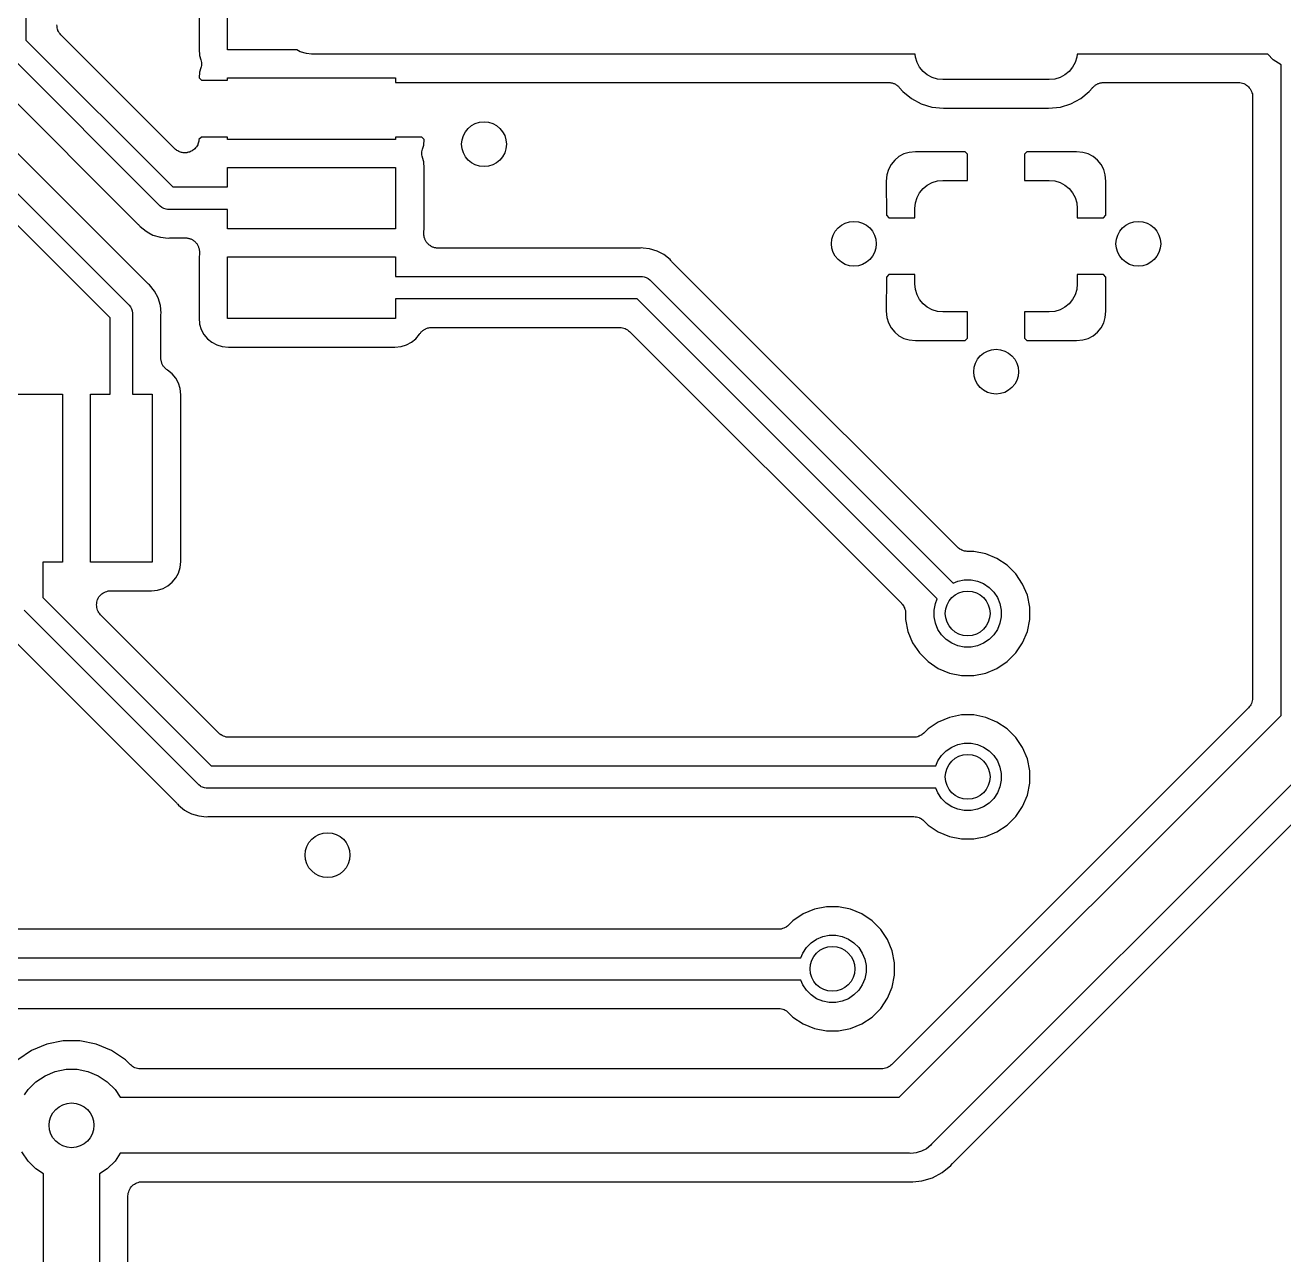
# Model space of a CAD drawing. Extents: x 49 to 143, y -158 to -38.
# Drawn here: x 94.2 to 105.44, y -113.81 to -102.82 of the extents above; entities that cross this region are included whole.
import ezdxf

# ---------------------------------------------------------------- set-up
doc = ezdxf.new("R2010")
doc.units = 0
doc.layers.add('BLACK', color=7, linetype='CONTINUOUS')

msp = doc.modelspace()

# ---------------------------------------------------------------- linework, layer by layer
at = {"layer": 'BLACK', "linetype": 'CONTINUOUS'}
for p, q in [((95.7532, -102.499), (95.7532, -103.037)), ((96.009, -103.043), (96.009, -102.493)), ((94.207, -102.645), (94.207, -102.956)), ((94.4853, -102.832), (94.4842, -102.82)), ((94.4863, -102.844), (94.4853, -102.832)), ((94.4865, -102.845), (94.4863, -102.844)), ((94.4899, -102.857), (94.4865, -102.845)), ((94.4865, -102.845), (94.4865, -102.845)), ((94.4932, -102.868), (94.4899, -102.857)), ((94.4934, -102.868), (94.4932, -102.868)), ((94.4936, -102.869), (94.4934, -102.868)), ((94.4992, -102.879), (94.4936, -102.869)), ((94.5046, -102.89), (94.4992, -102.879)), ((94.5049, -102.89), (94.5046, -102.89)), ((94.5051, -102.891), (94.5049, -102.89)), ((94.5127, -102.9), (94.5051, -102.891)), ((94.5201, -102.909), (94.5127, -102.9)), ((94.5207, -102.91), (94.5201, -102.909)), ((94.5208, -102.91), (94.5207, -102.91)), ((94.5207, -102.91), (94.5207, -102.91)), ((94.5214, -102.911), (94.5208, -102.91)), ((95.5366, -103.926), (94.5214, -102.911)), ((94.207, -102.956), (95.5196, -104.268)), ((95.7532, -103.037), (95.7587, -103.093)), ((96.6259, -103.043), (96.009, -103.043)), ((96.6564, -103.06), (96.6259, -103.043)), ((95.2926, -105.128), (93.3093, -103.144)), ((95.404, -104.435), (94.0398, -103.071)), ((95.7587, -103.093), (95.7703, -103.131)), ((95.7703, -103.131), (95.7704, -103.132)), ((95.7704, -103.132), (95.7704, -103.132)), ((95.7704, -103.132), (95.7704, -103.132)), ((95.7704, -103.132), (95.7708, -103.133)), ((95.7708, -103.133), (95.7729, -103.145)), ((95.7729, -103.145), (95.7752, -103.156)), ((95.7752, -103.156), (95.7752, -103.157)), ((95.7752, -103.157), (95.7753, -103.157)), ((95.7753, -103.157), (95.7752, -103.169)), ((96.713, -103.077), (96.6564, -103.06)), ((96.7571, -103.081), (96.713, -103.077)), ((96.7718, -103.082), (96.7571, -103.081)), ((96.7571, -103.081), (96.7571, -103.081)), ((96.7865, -103.081), (96.7718, -103.082)), ((102.147, -103.081), (96.7865, -103.081)), ((102.15, -103.108), (102.147, -103.081)), ((102.164, -103.155), (102.15, -103.108)), ((102.187, -103.198), (102.164, -103.155)), ((103.576, -103.155), (103.553, -103.198)), ((103.59, -103.108), (103.576, -103.155)), ((103.593, -103.081), (103.59, -103.108)), ((105.295, -103.081), (103.593, -103.081)), ((105.345, -103.131), (105.295, -103.081)), ((105.414, -103.177), (105.345, -103.131)), ((93.8734, -103.264), (95.2112, -104.602)), ((95.7587, -103.243), (95.7539, -103.292)), ((95.7703, -103.205), (95.7587, -103.243)), ((95.7726, -103.194), (95.7703, -103.205)), ((95.775, -103.182), (95.7726, -103.194)), ((95.7752, -103.181), (95.775, -103.181)), ((95.775, -103.181), (95.775, -103.182)), ((95.7752, -103.169), (95.7752, -103.181)), ((102.218, -103.236), (102.187, -103.198)), ((102.256, -103.267), (102.218, -103.236)), ((102.299, -103.29), (102.256, -103.267)), ((103.484, -103.267), (103.441, -103.29)), ((103.522, -103.236), (103.484, -103.267)), ((103.553, -103.198), (103.522, -103.236)), ((105.414, -108.989), (105.414, -103.177)), ((93.1164, -103.311), (95.1262, -105.321)), ((95.7539, -103.292), (95.7759, -103.314)), ((95.7759, -103.314), (96.009, -103.314)), ((96.009, -103.314), (96.009, -103.293)), ((96.009, -103.293), (97.509, -103.293)), ((97.509, -103.293), (97.509, -103.335)), ((97.509, -103.335), (101.911, -103.335)), ((101.911, -103.335), (101.913, -103.335)), ((101.913, -103.335), (101.918, -103.336)), ((101.918, -103.336), (101.924, -103.336)), ((101.924, -103.336), (101.931, -103.337)), ((101.931, -103.337), (101.937, -103.338)), ((101.937, -103.338), (101.943, -103.339)), ((101.943, -103.339), (101.948, -103.341)), ((101.948, -103.341), (101.955, -103.343)), ((101.955, -103.343), (101.961, -103.345)), ((101.961, -103.345), (101.966, -103.348)), ((101.966, -103.348), (101.971, -103.35)), ((101.971, -103.35), (101.977, -103.354)), ((101.977, -103.354), (101.983, -103.357)), ((101.983, -103.357), (101.987, -103.361)), ((101.987, -103.361), (101.992, -103.364)), ((101.992, -103.364), (101.996, -103.369)), ((101.996, -103.369), (102.002, -103.373)), ((102.002, -103.373), (102.005, -103.377)), ((102.005, -103.377), (102.009, -103.381)), ((102.009, -103.381), (102.038, -103.416)), ((102.346, -103.304), (102.299, -103.29)), ((102.395, -103.309), (102.346, -103.304)), ((103.345, -103.309), (102.395, -103.309)), ((103.394, -103.304), (103.345, -103.309)), ((103.441, -103.29), (103.394, -103.304)), ((103.702, -103.416), (103.731, -103.381)), ((103.731, -103.381), (103.732, -103.38)), ((103.732, -103.38), (103.736, -103.376)), ((103.736, -103.376), (103.74, -103.372)), ((103.74, -103.372), (103.745, -103.368)), ((103.745, -103.368), (103.75, -103.363)), ((103.75, -103.363), (103.754, -103.36)), ((103.754, -103.36), (103.759, -103.356)), ((103.759, -103.356), (103.765, -103.353)), ((103.765, -103.353), (103.771, -103.349)), ((103.771, -103.349), (103.776, -103.347)), ((103.776, -103.347), (103.781, -103.345)), ((103.781, -103.345), (103.787, -103.343)), ((103.787, -103.343), (103.794, -103.34)), ((103.794, -103.34), (103.799, -103.339)), ((103.799, -103.339), (103.804, -103.337)), ((103.804, -103.337), (103.811, -103.337)), ((103.811, -103.337), (103.818, -103.335)), ((103.818, -103.335), (103.823, -103.336)), ((103.823, -103.336), (103.829, -103.335)), ((103.829, -103.335), (105.033, -103.335)), ((105.033, -103.335), (105.034, -103.335)), ((105.034, -103.335), (105.034, -103.335)), ((105.034, -103.335), (105.034, -103.335)), ((105.034, -103.335), (105.035, -103.335)), ((105.035, -103.335), (105.047, -103.336)), ((105.047, -103.336), (105.059, -103.338)), ((105.059, -103.338), (105.059, -103.338)), ((105.059, -103.338), (105.059, -103.338)), ((105.059, -103.338), (105.071, -103.341)), ((105.071, -103.341), (105.082, -103.345)), ((105.082, -103.345), (105.083, -103.345)), ((105.083, -103.345), (105.083, -103.345)), ((105.083, -103.345), (105.093, -103.351)), ((105.093, -103.351), (105.104, -103.357)), ((105.104, -103.357), (105.104, -103.357)), ((105.104, -103.357), (105.105, -103.357)), ((105.105, -103.357), (105.114, -103.365)), ((105.114, -103.365), (105.123, -103.373)), ((105.123, -103.373), (105.123, -103.373)), ((105.123, -103.373), (105.124, -103.373)), ((105.124, -103.373), (105.131, -103.382)), ((105.131, -103.382), (105.139, -103.392)), ((94.959, -105.436), (93.0008, -103.478)), ((102.038, -103.416), (102.114, -103.479)), ((102.114, -103.479), (102.202, -103.526)), ((103.538, -103.526), (103.626, -103.479)), ((103.626, -103.479), (103.702, -103.416)), ((105.139, -103.392), (105.139, -103.392)), ((105.139, -103.392), (105.139, -103.392)), ((105.139, -103.392), (105.145, -103.403)), ((105.145, -103.403), (105.15, -103.414)), ((105.15, -103.414), (105.151, -103.414)), ((105.151, -103.414), (105.151, -103.414)), ((105.151, -103.414), (105.154, -103.426)), ((105.154, -103.426), (105.158, -103.437)), ((105.158, -103.437), (105.158, -103.438)), ((105.158, -103.438), (105.158, -103.438)), ((105.158, -103.438), (105.159, -103.45)), ((105.159, -103.45), (105.16, -103.462)), ((105.16, -103.462), (105.16, -108.832)), ((102.202, -103.526), (102.296, -103.555)), ((102.296, -103.555), (102.401, -103.565)), ((102.401, -103.565), (103.339, -103.565)), ((103.339, -103.565), (103.444, -103.555)), ((103.444, -103.555), (103.538, -103.526)), ((95.7759, -103.822), (95.7528, -103.845)), ((96.009, -103.822), (95.7759, -103.822)), ((96.009, -103.843), (96.009, -103.822)), ((97.7421, -103.822), (97.509, -103.822)), ((97.509, -103.822), (97.509, -103.843)), ((97.7641, -103.844), (97.7421, -103.822)), ((95.5443, -103.932), (95.5366, -103.926)), ((95.5518, -103.939), (95.5443, -103.932)), ((95.5539, -103.94), (95.5518, -103.939)), ((95.5558, -103.942), (95.5539, -103.94)), ((95.5645, -103.946), (95.5558, -103.942)), ((95.5731, -103.951), (95.5645, -103.946)), ((95.5754, -103.952), (95.5731, -103.951)), ((95.6832, -103.949), (95.6744, -103.954)), ((95.6922, -103.945), (95.6832, -103.949)), ((95.6942, -103.943), (95.6922, -103.945)), ((95.6963, -103.942), (95.6942, -103.943)), ((95.7041, -103.936), (95.6963, -103.942)), ((95.712, -103.93), (95.7041, -103.936)), ((95.7137, -103.928), (95.712, -103.93)), ((95.7156, -103.927), (95.7137, -103.928)), ((95.722, -103.919), (95.7156, -103.927)), ((95.7286, -103.912), (95.722, -103.919)), ((95.7299, -103.909), (95.7286, -103.912)), ((95.7314, -103.908), (95.7299, -103.909)), ((95.7362, -103.899), (95.7314, -103.908)), ((95.7413, -103.89), (95.7362, -103.899)), ((95.7421, -103.888), (95.7413, -103.89)), ((95.7433, -103.886), (95.7421, -103.888)), ((95.7463, -103.876), (95.7433, -103.886)), ((95.7496, -103.867), (95.7463, -103.876)), ((95.75, -103.864), (95.7496, -103.867)), ((95.7507, -103.862), (95.75, -103.864)), ((95.7518, -103.852), (95.7507, -103.862)), ((95.7528, -103.845), (95.7518, -103.852)), ((97.509, -103.843), (96.009, -103.843)), ((97.743, -103.954), (97.7454, -103.943)), ((97.7454, -103.943), (97.7477, -103.931)), ((97.7477, -103.931), (97.7593, -103.893)), ((97.7593, -103.893), (97.7641, -103.844)), ((95.5776, -103.953), (95.5754, -103.952)), ((95.5871, -103.956), (95.5776, -103.953)), ((95.5965, -103.96), (95.5871, -103.956)), ((95.599, -103.96), (95.5965, -103.96)), ((95.6013, -103.961), (95.599, -103.96)), ((95.6112, -103.962), (95.6013, -103.961)), ((95.6211, -103.963), (95.6112, -103.962)), ((95.6235, -103.963), (95.6211, -103.963)), ((95.626, -103.963), (95.6235, -103.963)), ((95.6359, -103.962), (95.626, -103.963)), ((95.6458, -103.962), (95.6359, -103.962)), ((95.6482, -103.961), (95.6458, -103.962)), ((95.6506, -103.961), (95.6482, -103.961)), ((95.6602, -103.958), (95.6506, -103.961)), ((95.6698, -103.956), (95.6602, -103.958)), ((95.672, -103.954), (95.6698, -103.956)), ((95.6744, -103.954), (95.672, -103.954)), ((97.7427, -103.979), (97.7428, -103.967)), ((97.7428, -103.98), (97.7427, -103.979)), ((97.7428, -103.956), (97.743, -103.955)), ((97.7428, -103.967), (97.7428, -103.956)), ((97.7451, -103.992), (97.7428, -103.98)), ((97.7428, -103.98), (97.7428, -103.98)), ((97.743, -103.955), (97.743, -103.954)), ((97.7472, -104.003), (97.7451, -103.992)), ((97.7476, -104.005), (97.7472, -104.003)), ((97.7477, -104.005), (97.7476, -104.005)), ((97.7476, -104.005), (97.7476, -104.005)), ((97.7476, -104.005), (97.7476, -104.005)), ((97.7593, -104.043), (97.7477, -104.005)), ((97.7648, -104.099), (97.7593, -104.043)), ((101.965, -104.029), (101.933, -104.067)), ((102.003, -103.997), (101.965, -104.029)), ((102.047, -103.973), (102.003, -103.997)), ((102.095, -103.959), (102.047, -103.973)), ((102.151, -103.953), (102.095, -103.959)), ((102.595, -103.955), (102.151, -103.953)), ((102.616, -103.976), (102.595, -103.955)), ((102.616, -104.209), (102.616, -103.976)), ((103.145, -103.955), (103.124, -103.976)), ((103.124, -103.976), (103.124, -104.209)), ((103.589, -103.953), (103.145, -103.955)), ((103.645, -103.959), (103.589, -103.953)), ((103.693, -103.973), (103.645, -103.959)), ((103.737, -103.997), (103.693, -103.973)), ((103.775, -104.029), (103.737, -103.997)), ((103.807, -104.067), (103.775, -104.029)), ((96.009, -104.268), (96.009, -104.093)), ((96.009, -104.093), (97.509, -104.093)), ((97.509, -104.093), (97.509, -104.643)), ((97.7648, -104.637), (97.7648, -104.099)), ((101.895, -104.159), (101.889, -104.215)), ((101.909, -104.111), (101.895, -104.159)), ((101.933, -104.067), (101.909, -104.111)), ((103.831, -104.111), (103.807, -104.067)), ((103.845, -104.159), (103.831, -104.111)), ((103.851, -104.215), (103.845, -104.159)), ((95.5196, -104.268), (96.009, -104.268)), ((101.889, -104.215), (101.891, -104.521)), ((102.187, -104.32), (102.218, -104.282)), ((102.218, -104.282), (102.256, -104.251)), ((102.256, -104.251), (102.299, -104.228)), ((102.299, -104.228), (102.346, -104.214)), ((102.346, -104.214), (102.395, -104.209)), ((102.395, -104.209), (102.616, -104.209)), ((103.124, -104.209), (103.345, -104.209)), ((103.345, -104.209), (103.394, -104.214)), ((103.394, -104.214), (103.441, -104.228)), ((103.441, -104.228), (103.484, -104.251)), ((103.484, -104.251), (103.522, -104.282)), ((103.522, -104.282), (103.553, -104.32)), ((103.849, -104.521), (103.851, -104.215)), ((102.15, -104.41), (102.164, -104.363)), ((102.164, -104.363), (102.187, -104.32)), ((103.553, -104.32), (103.576, -104.363)), ((103.576, -104.363), (103.59, -104.41)), ((95.4071, -104.439), (95.404, -104.435)), ((95.4224, -104.452), (95.4071, -104.439)), ((95.4387, -104.46), (95.4224, -104.452)), ((95.4397, -104.461), (95.4387, -104.46)), ((95.4586, -104.467), (95.4397, -104.461)), ((95.4604, -104.467), (95.4586, -104.467)), ((95.4733, -104.468), (95.4604, -104.467)), ((95.4782, -104.469), (95.4733, -104.468)), ((95.4733, -104.468), (95.4733, -104.468)), ((95.4831, -104.468), (95.4782, -104.469)), ((96.009, -104.468), (95.4831, -104.468)), ((96.009, -104.643), (96.009, -104.468)), ((102.145, -104.459), (102.15, -104.41)), ((102.145, -104.542), (102.145, -104.459)), ((103.59, -104.41), (103.595, -104.459)), ((103.595, -104.459), (103.595, -104.542)), ((95.2112, -104.602), (95.2124, -104.603)), ((95.2124, -104.603), (95.2158, -104.607)), ((95.2158, -104.607), (95.2195, -104.611)), ((95.2195, -104.611), (95.2267, -104.62)), ((95.2267, -104.62), (95.2806, -104.664)), ((101.891, -104.521), (101.912, -104.542)), ((101.912, -104.542), (102.145, -104.542)), ((103.595, -104.542), (103.828, -104.542)), ((103.828, -104.542), (103.849, -104.521)), ((95.2806, -104.664), (95.3063, -104.678)), ((95.3063, -104.678), (95.3064, -104.678)), ((95.3064, -104.678), (95.3421, -104.697)), ((95.3421, -104.697), (95.4088, -104.717)), ((95.4088, -104.717), (95.4782, -104.724)), ((95.4782, -104.724), (95.4894, -104.723)), ((95.4894, -104.723), (95.4911, -104.723)), ((95.4911, -104.723), (95.4965, -104.723)), ((95.4965, -104.723), (95.5018, -104.722)), ((95.5018, -104.722), (95.6305, -104.722)), ((95.6305, -104.722), (95.6323, -104.722)), ((95.6323, -104.722), (95.638, -104.723)), ((95.638, -104.723), (95.6438, -104.723)), ((95.6438, -104.723), (95.6503, -104.724)), ((95.6503, -104.724), (95.6569, -104.725)), ((95.6569, -104.725), (95.6624, -104.727)), ((95.6624, -104.727), (95.6681, -104.728)), ((95.6681, -104.728), (95.6742, -104.73)), ((95.6742, -104.73), (95.6805, -104.732)), ((95.6805, -104.732), (95.6856, -104.735)), ((95.6856, -104.735), (95.6909, -104.738)), ((97.509, -104.643), (96.009, -104.643)), ((97.7605, -104.686), (97.7611, -104.681)), ((97.7611, -104.693), (97.7605, -104.686)), ((97.7611, -104.675), (97.7648, -104.637)), ((97.7611, -104.681), (97.7611, -104.675)), ((97.7611, -104.7), (97.7611, -104.693)), ((97.7622, -104.705), (97.7611, -104.7)), ((97.7628, -104.711), (97.7622, -104.705)), ((97.7646, -104.717), (97.7628, -104.711)), ((97.7659, -104.724), (97.7646, -104.717)), ((97.7681, -104.729), (97.7659, -104.724)), ((97.7698, -104.735), (97.7681, -104.729)), ((97.7728, -104.741), (97.7698, -104.735)), ((95.6909, -104.738), (95.6964, -104.741)), ((95.6964, -104.741), (95.7022, -104.744)), ((95.7022, -104.744), (95.7067, -104.748)), ((95.7067, -104.748), (95.7115, -104.751)), ((95.7115, -104.751), (95.7162, -104.756)), ((95.7162, -104.756), (95.7212, -104.76)), ((95.7212, -104.76), (95.7249, -104.765)), ((95.7249, -104.765), (95.7289, -104.769)), ((95.7289, -104.769), (95.7326, -104.774)), ((95.7326, -104.774), (95.7368, -104.78)), ((95.7368, -104.78), (95.7394, -104.785)), ((95.7394, -104.785), (95.7426, -104.79)), ((95.7426, -104.79), (95.7452, -104.796)), ((95.7452, -104.796), (95.7482, -104.802)), ((95.7482, -104.802), (95.7499, -104.807)), ((95.7499, -104.807), (95.7521, -104.813)), ((95.7521, -104.813), (95.7534, -104.819)), ((95.7534, -104.819), (95.7552, -104.825)), ((95.7552, -104.825), (95.7558, -104.831)), ((95.7558, -104.831), (95.7569, -104.837)), ((95.7569, -104.837), (95.7569, -104.843)), ((95.7569, -104.843), (95.7575, -104.85)), ((95.7575, -104.85), (95.7569, -104.856)), ((97.7753, -104.747), (97.7728, -104.741)), ((97.7786, -104.752), (97.7753, -104.747)), ((97.7812, -104.757), (97.7786, -104.752)), ((97.7854, -104.762), (97.7812, -104.757)), ((97.7891, -104.767), (97.7854, -104.762)), ((97.7931, -104.772), (97.7891, -104.767)), ((97.7968, -104.776), (97.7931, -104.772)), ((97.8018, -104.78), (97.7968, -104.776)), ((97.8065, -104.785), (97.8018, -104.78)), ((97.8113, -104.788), (97.8065, -104.785)), ((97.8158, -104.792), (97.8113, -104.788)), ((97.8216, -104.795), (97.8158, -104.792)), ((97.8271, -104.799), (97.8216, -104.795)), ((97.8324, -104.801), (97.8271, -104.799)), ((97.8375, -104.804), (97.8324, -104.801)), ((97.8438, -104.806), (97.8375, -104.804)), ((97.8499, -104.809), (97.8438, -104.806)), ((97.8556, -104.81), (97.8499, -104.809)), ((97.8611, -104.811), (97.8556, -104.81)), ((97.8677, -104.812), (97.8611, -104.811)), ((97.8742, -104.813), (97.8677, -104.812)), ((97.88, -104.814), (97.8742, -104.813)), ((97.8857, -104.814), (97.88, -104.814)), ((97.8875, -104.814), (97.8857, -104.814)), ((99.6836, -104.814), (97.8875, -104.814)), ((99.6889, -104.814), (99.6836, -104.814)), ((99.6943, -104.814), (99.6889, -104.814)), ((99.696, -104.814), (99.6943, -104.814)), ((99.7072, -104.812), (99.696, -104.814)), ((99.7184, -104.814), (99.7072, -104.812)), ((99.7766, -104.819), (99.7184, -104.814)), ((99.7184, -104.814), (99.7184, -104.814)), ((99.8433, -104.84), (99.7766, -104.819)), ((99.9048, -104.872), (99.8433, -104.84)), ((95.7569, -104.862), (95.7532, -104.899)), ((95.7532, -104.899), (95.7532, -105.437)), ((95.7569, -104.856), (95.7569, -104.862)), ((96.009, -105.443), (96.009, -104.893)), ((96.009, -104.893), (97.509, -104.893)), ((97.509, -104.893), (97.509, -105.068)), ((99.9587, -104.917), (99.9048, -104.872)), ((99.9659, -104.925), (99.9587, -104.917)), ((99.9696, -104.929), (99.9659, -104.925)), ((99.973, -104.933), (99.9696, -104.929)), ((99.9742, -104.935), (99.973, -104.933)), ((100.513, -105.474), (99.9742, -104.935)), ((97.509, -105.068), (99.7023, -105.068)), ((99.7023, -105.068), (99.7072, -105.068)), ((99.7072, -105.068), (99.7121, -105.068)), ((99.7121, -105.068), (99.7121, -105.068)), ((99.7121, -105.068), (99.7268, -105.07)), ((99.7268, -105.07), (99.7457, -105.075)), ((101.891, -105.072), (101.889, -105.378)), ((101.912, -105.05), (101.891, -105.072)), ((102.145, -105.05), (101.912, -105.05)), ((102.145, -105.134), (102.145, -105.05)), ((103.595, -105.05), (103.595, -105.134)), ((103.828, -105.05), (103.595, -105.05)), ((103.849, -105.072), (103.828, -105.05)), ((103.851, -105.378), (103.849, -105.072)), ((95.2967, -105.131), (95.2926, -105.128)), ((95.3005, -105.135), (95.2967, -105.131)), ((95.3018, -105.136), (95.3005, -105.135)), ((95.3105, -105.143), (95.3018, -105.136)), ((95.3548, -105.197), (95.3105, -105.143)), ((99.7457, -105.075), (99.763, -105.085)), ((99.763, -105.085), (99.7783, -105.097)), ((99.7783, -105.097), (99.7814, -105.101)), ((99.7814, -105.101), (102.486, -107.806)), ((102.15, -105.183), (102.145, -105.134)), ((102.164, -105.23), (102.15, -105.183)), ((103.59, -105.183), (103.576, -105.23)), ((103.595, -105.134), (103.59, -105.183)), ((95.3876, -105.259), (95.3548, -105.197)), ((95.4079, -105.325), (95.3876, -105.259)), ((99.6658, -105.268), (97.509, -105.268)), ((97.509, -105.268), (97.509, -105.443)), ((102.345, -107.947), (99.6658, -105.268)), ((102.187, -105.273), (102.164, -105.23)), ((102.218, -105.311), (102.187, -105.273)), ((103.553, -105.273), (103.522, -105.311)), ((103.576, -105.23), (103.553, -105.273)), ((95.1262, -105.321), (95.1301, -105.324)), ((95.1301, -105.324), (95.1425, -105.339)), ((95.1425, -105.339), (95.151, -105.355)), ((95.151, -105.355), (95.1518, -105.356)), ((95.1518, -105.356), (95.1576, -105.375)), ((95.1576, -105.375), (95.1595, -105.395)), ((95.1595, -105.395), (95.159, -105.4)), ((95.159, -105.4), (95.159, -106.118)), ((95.4147, -105.395), (95.4079, -105.325)), ((95.413, -105.417), (95.4136, -105.411)), ((95.4136, -105.406), (95.4147, -105.395)), ((95.4136, -105.411), (95.4136, -105.406)), ((101.889, -105.378), (101.895, -105.434)), ((102.256, -105.342), (102.218, -105.311)), ((102.299, -105.365), (102.256, -105.342)), ((102.346, -105.379), (102.299, -105.365)), ((102.395, -105.384), (102.346, -105.379)), ((102.616, -105.384), (102.395, -105.384)), ((102.616, -105.617), (102.616, -105.384)), ((103.345, -105.384), (103.124, -105.384)), ((103.124, -105.384), (103.124, -105.617)), ((103.394, -105.379), (103.345, -105.384)), ((103.441, -105.365), (103.394, -105.379)), ((103.484, -105.342), (103.441, -105.365)), ((103.522, -105.311), (103.484, -105.342)), ((103.845, -105.434), (103.851, -105.378)), ((94.959, -106.118), (94.959, -105.436)), ((95.413, -105.418), (95.413, -105.417)), ((95.413, -105.796), (95.413, -105.418)), ((95.7532, -105.437), (95.7587, -105.493)), ((95.7587, -105.493), (95.7732, -105.541)), ((97.509, -105.443), (96.009, -105.443)), ((97.8062, -105.525), (97.813, -105.524)), ((97.813, -105.524), (97.8197, -105.523)), ((97.8197, -105.523), (97.8253, -105.523)), ((97.8253, -105.523), (97.8309, -105.522)), ((97.8309, -105.522), (99.508, -105.522)), ((99.508, -105.522), (99.5084, -105.522)), ((99.5084, -105.522), (99.5084, -105.522)), ((99.5084, -105.522), (99.5084, -105.522)), ((99.5084, -105.522), (99.5097, -105.522)), ((99.5097, -105.522), (99.5214, -105.524)), ((99.5214, -105.524), (99.5331, -105.525)), ((102.525, -107.486), (100.513, -105.474)), ((101.895, -105.434), (101.909, -105.482)), ((101.909, -105.482), (101.933, -105.526)), ((103.807, -105.526), (103.831, -105.482)), ((103.831, -105.482), (103.845, -105.434)), ((95.7732, -105.541), (95.7968, -105.585)), ((95.7968, -105.585), (95.8285, -105.624)), ((95.8285, -105.624), (95.8672, -105.655)), ((97.6508, -105.655), (97.6895, -105.624)), ((97.6895, -105.624), (97.7233, -105.582)), ((97.7233, -105.582), (97.7256, -105.578)), ((97.7256, -105.578), (97.7299, -105.573)), ((97.7299, -105.573), (97.7338, -105.567)), ((97.7338, -105.567), (97.7378, -105.563)), ((97.7378, -105.563), (97.7414, -105.559)), ((97.7414, -105.559), (97.7467, -105.555)), ((97.7467, -105.555), (97.7515, -105.55)), ((97.7515, -105.55), (97.7563, -105.547)), ((97.7563, -105.547), (97.7606, -105.543)), ((97.7606, -105.543), (97.7666, -105.54)), ((97.7666, -105.54), (97.7723, -105.537)), ((97.7723, -105.537), (97.7775, -105.534)), ((97.7775, -105.534), (97.7825, -105.532)), ((97.7825, -105.532), (97.789, -105.53)), ((97.789, -105.53), (97.7953, -105.527)), ((97.7953, -105.527), (97.8008, -105.526)), ((97.8008, -105.526), (97.8062, -105.525)), ((99.5331, -105.525), (99.5337, -105.525)), ((99.5337, -105.525), (99.5344, -105.525)), ((99.5344, -105.525), (99.5456, -105.529)), ((99.5456, -105.529), (99.5568, -105.532)), ((99.5568, -105.532), (99.5574, -105.532)), ((99.5574, -105.532), (99.558, -105.532)), ((99.558, -105.532), (99.5683, -105.538)), ((99.5683, -105.538), (99.5786, -105.544)), ((99.5786, -105.544), (99.5791, -105.544)), ((99.5791, -105.544), (99.5797, -105.544)), ((99.5797, -105.544), (99.5887, -105.552)), ((99.5887, -105.552), (99.5978, -105.559)), ((99.5978, -105.559), (102.025, -107.986)), ((101.933, -105.526), (101.965, -105.564)), ((101.965, -105.564), (102.003, -105.596)), ((102.003, -105.596), (102.047, -105.62)), ((102.047, -105.62), (102.095, -105.634)), ((102.095, -105.634), (102.151, -105.64)), ((102.595, -105.638), (102.616, -105.617)), ((103.124, -105.617), (103.145, -105.638)), ((103.589, -105.64), (103.645, -105.634)), ((103.645, -105.634), (103.693, -105.62)), ((103.693, -105.62), (103.737, -105.596)), ((103.737, -105.596), (103.775, -105.564)), ((103.775, -105.564), (103.807, -105.526)), ((95.8672, -105.655), (95.9113, -105.679)), ((95.9113, -105.679), (95.9592, -105.694)), ((95.9592, -105.694), (96.0152, -105.699)), ((96.0152, -105.699), (97.5028, -105.699)), ((97.5028, -105.699), (97.5588, -105.694)), ((97.5588, -105.694), (97.6067, -105.679)), ((97.6067, -105.679), (97.6508, -105.655)), ((102.151, -105.64), (102.595, -105.638)), ((103.145, -105.638), (103.589, -105.64)), ((95.4136, -105.802), (95.413, -105.796)), ((95.4135, -105.808), (95.4136, -105.802)), ((95.4148, -105.814), (95.4135, -105.808)), ((95.4154, -105.821), (95.4148, -105.814)), ((95.417, -105.826), (95.4154, -105.821)), ((95.4181, -105.832), (95.417, -105.826)), ((95.4206, -105.838), (95.4181, -105.832)), ((95.4226, -105.845), (95.4206, -105.838)), ((95.4252, -105.85), (95.4226, -105.845)), ((95.4273, -105.855), (95.4252, -105.85)), ((95.431, -105.861), (95.4273, -105.855)), ((95.4342, -105.867), (95.431, -105.861)), ((95.4378, -105.871), (95.4342, -105.867)), ((95.4409, -105.876), (95.4378, -105.871)), ((95.4456, -105.881), (95.4409, -105.876)), ((95.4499, -105.886), (95.4456, -105.881)), ((95.4542, -105.889), (95.4499, -105.886)), ((95.4582, -105.893), (95.4542, -105.889)), ((95.4637, -105.897), (95.4582, -105.893)), ((95.469, -105.902), (95.4637, -105.897)), ((95.4732, -105.904), (95.469, -105.902)), ((95.5145, -105.938), (95.4732, -105.904)), ((95.5462, -105.976), (95.5145, -105.938)), ((95.5698, -106.021), (95.5462, -105.976)), ((95.5843, -106.068), (95.5698, -106.021)), ((95.5898, -106.124), (95.5843, -106.068)), ((93.984, -106.118), (94.534, -106.118)), ((94.534, -106.118), (94.534, -107.618)), ((94.784, -107.618), (94.784, -106.118)), ((94.784, -106.118), (94.959, -106.118)), ((95.159, -106.118), (95.334, -106.118)), ((95.334, -106.118), (95.334, -107.618)), ((95.5898, -107.612), (95.5898, -106.124)), ((102.535, -107.493), (102.525, -107.486)), ((102.543, -107.501), (102.535, -107.493)), ((102.544, -107.501), (102.543, -107.501)), ((102.545, -107.502), (102.544, -107.501)), ((102.555, -107.507), (102.545, -107.502)), ((102.565, -107.513), (102.555, -107.507)), ((102.566, -107.513), (102.565, -107.513)), ((102.578, -107.517), (102.566, -107.513)), ((102.566, -107.513), (102.566, -107.513)), ((102.589, -107.52), (102.578, -107.517)), ((102.59, -107.52), (102.589, -107.52)), ((102.589, -107.52), (102.589, -107.52)), ((102.602, -107.522), (102.59, -107.52)), ((102.613, -107.523), (102.602, -107.522)), ((102.615, -107.523), (102.613, -107.523)), ((102.671, -107.523), (102.615, -107.523)), ((102.615, -107.523), (102.615, -107.523)), ((102.615, -107.523), (102.615, -107.523)), ((102.615, -107.523), (102.615, -107.523)), ((102.778, -107.544), (102.671, -107.523)), ((102.878, -107.586), (102.778, -107.544)), ((94.534, -107.618), (94.359, -107.618)), ((94.359, -107.618), (94.359, -107.934)), ((95.334, -107.618), (94.784, -107.618)), ((95.5843, -107.668), (95.5898, -107.612)), ((102.969, -107.647), (102.878, -107.586)), ((103.046, -107.724), (102.969, -107.647)), ((95.5145, -107.799), (95.5462, -107.76)), ((95.5462, -107.76), (95.5698, -107.716)), ((95.5698, -107.716), (95.5843, -107.668)), ((103.107, -107.815), (103.046, -107.724)), ((94.9061, -107.889), (94.9169, -107.884)), ((94.9169, -107.884), (94.9171, -107.884)), ((94.9171, -107.884), (94.9173, -107.883)), ((94.9173, -107.883), (94.9289, -107.88)), ((94.9289, -107.88), (94.9406, -107.876)), ((94.9406, -107.876), (94.9408, -107.876)), ((94.9408, -107.876), (94.941, -107.876)), ((94.941, -107.876), (94.9531, -107.875)), ((94.9531, -107.875), (94.9653, -107.874)), ((94.9653, -107.874), (95.3278, -107.874)), ((95.3278, -107.874), (95.3838, -107.869)), ((95.3838, -107.869), (95.4317, -107.854)), ((95.4317, -107.854), (95.4758, -107.83)), ((95.4758, -107.83), (95.5145, -107.799)), ((102.486, -107.806), (102.528, -107.789)), ((102.528, -107.789), (102.586, -107.777)), ((102.586, -107.777), (102.646, -107.777)), ((102.646, -107.777), (102.704, -107.789)), ((102.704, -107.789), (102.758, -107.811)), ((102.758, -107.811), (102.807, -107.844)), ((102.807, -107.844), (102.849, -107.886)), ((103.149, -107.915), (103.107, -107.815)), ((94.359, -107.934), (95.8629, -109.438)), ((94.8383, -108), (94.8396, -107.988)), ((94.8396, -107.988), (94.8409, -107.976)), ((94.8409, -107.976), (94.8409, -107.975)), ((94.8409, -107.975), (94.841, -107.975)), ((94.841, -107.975), (94.8446, -107.964)), ((94.8446, -107.964), (94.8482, -107.952)), ((94.8482, -107.952), (94.8483, -107.952)), ((94.8483, -107.952), (94.8484, -107.951)), ((94.8484, -107.951), (94.8542, -107.941)), ((94.8542, -107.941), (94.86, -107.93)), ((94.86, -107.93), (94.8601, -107.93)), ((94.8601, -107.93), (94.8602, -107.93)), ((94.8602, -107.93), (94.8681, -107.92)), ((94.8681, -107.92), (94.8758, -107.911)), ((94.8758, -107.911), (94.876, -107.911)), ((94.876, -107.911), (94.8761, -107.911)), ((94.8761, -107.911), (94.8856, -107.903)), ((94.8856, -107.903), (94.895, -107.895)), ((94.895, -107.895), (94.8952, -107.895)), ((94.8952, -107.895), (94.8954, -107.895)), ((94.8954, -107.895), (94.9061, -107.889)), ((102.025, -107.986), (102.025, -107.987)), ((102.025, -107.987), (102.025, -107.987)), ((102.025, -107.987), (102.025, -107.987)), ((102.025, -107.987), (102.026, -107.988)), ((102.026, -107.988), (102.033, -107.997)), ((102.316, -108.047), (102.328, -107.989)), ((102.328, -107.989), (102.345, -107.947)), ((102.849, -107.886), (102.882, -107.935)), ((102.882, -107.935), (102.904, -107.989)), ((102.904, -107.989), (102.916, -108.047)), ((103.17, -108.022), (103.149, -107.915)), ((95.7473, -109.605), (94.1918, -108.049)), ((94.8394, -108.012), (94.8383, -108)), ((94.8383, -108), (94.8383, -108)), ((94.8383, -108), (94.8383, -108)), ((94.8404, -108.024), (94.8394, -108.012)), ((94.8405, -108.025), (94.8404, -108.024)), ((94.8439, -108.036), (94.8405, -108.025)), ((94.8405, -108.025), (94.8405, -108.025)), ((94.8474, -108.048), (94.8439, -108.036)), ((94.8475, -108.048), (94.8474, -108.048)), ((94.8475, -108.049), (94.8475, -108.048)), ((94.8532, -108.059), (94.8475, -108.049)), ((94.8588, -108.07), (94.8532, -108.059)), ((94.8589, -108.07), (94.8588, -108.07)), ((94.859, -108.071), (94.8589, -108.07)), ((94.8666, -108.08), (94.859, -108.071)), ((94.8742, -108.09), (94.8666, -108.08)), ((94.8745, -108.09), (94.8742, -108.09)), ((94.8746, -108.09), (94.8745, -108.09)), ((94.8745, -108.09), (94.8745, -108.09)), ((94.8755, -108.091), (94.8746, -108.09)), ((95.9309, -109.146), (94.8755, -108.091)), ((102.033, -107.997), (102.041, -108.006)), ((102.041, -108.006), (102.041, -108.007)), ((102.041, -108.007), (102.042, -108.007)), ((102.042, -108.007), (102.047, -108.018)), ((102.047, -108.018), (102.052, -108.028)), ((102.052, -108.028), (102.053, -108.028)), ((102.053, -108.028), (102.053, -108.029)), ((102.053, -108.029), (102.056, -108.04)), ((102.056, -108.04), (102.06, -108.052)), ((102.06, -108.052), (102.06, -108.052)), ((102.06, -108.052), (102.06, -108.053)), ((102.06, -108.053), (102.061, -108.065)), ((102.061, -108.065), (102.062, -108.076)), ((102.062, -108.076), (102.062, -108.132)), ((102.316, -108.107), (102.316, -108.047)), ((102.328, -108.165), (102.316, -108.107)), ((102.916, -108.107), (102.904, -108.165)), ((102.916, -108.047), (102.916, -108.107)), ((103.17, -108.132), (103.17, -108.022)), ((102.062, -108.132), (102.083, -108.239)), ((102.35, -108.219), (102.328, -108.165)), ((102.383, -108.268), (102.35, -108.219)), ((102.882, -108.219), (102.849, -108.268)), ((102.904, -108.165), (102.882, -108.219)), ((103.149, -108.239), (103.17, -108.132)), ((94.0254, -108.242), (95.5545, -109.771)), ((102.083, -108.239), (102.125, -108.339)), ((102.425, -108.31), (102.383, -108.268)), ((102.474, -108.343), (102.425, -108.31)), ((102.807, -108.31), (102.758, -108.343)), ((102.849, -108.268), (102.807, -108.31)), ((103.107, -108.339), (103.149, -108.239)), ((102.125, -108.339), (102.186, -108.43)), ((102.186, -108.43), (102.263, -108.507)), ((102.528, -108.365), (102.474, -108.343)), ((102.586, -108.377), (102.528, -108.365)), ((102.646, -108.377), (102.586, -108.377)), ((102.704, -108.365), (102.646, -108.377)), ((102.758, -108.343), (102.704, -108.365)), ((102.969, -108.507), (103.046, -108.43)), ((103.046, -108.43), (103.107, -108.339)), ((102.263, -108.507), (102.354, -108.568)), ((102.878, -108.568), (102.969, -108.507)), ((102.354, -108.568), (102.454, -108.61)), ((102.454, -108.61), (102.561, -108.631)), ((102.561, -108.631), (102.671, -108.631)), ((102.671, -108.631), (102.778, -108.61)), ((102.778, -108.61), (102.878, -108.568)), ((105.144, -108.892), (105.139, -108.902)), ((105.15, -108.882), (105.144, -108.892)), ((105.154, -108.869), (105.15, -108.88)), ((105.15, -108.88), (105.15, -108.881)), ((105.15, -108.881), (105.15, -108.882)), ((105.157, -108.858), (105.154, -108.869)), ((105.159, -108.845), (105.157, -108.857)), ((105.157, -108.857), (105.157, -108.857)), ((105.157, -108.857), (105.157, -108.858)), ((105.16, -108.833), (105.159, -108.845)), ((105.16, -108.832), (105.16, -108.832)), ((105.16, -108.832), (105.16, -108.832)), ((105.16, -108.832), (105.16, -108.832)), ((105.16, -108.832), (105.16, -108.833)), ((105.123, -108.921), (101.936, -112.108)), ((102.004, -112.399), (105.414, -108.989)), ((102.454, -109.005), (102.354, -109.047)), ((102.561, -108.983), (102.454, -109.005)), ((102.671, -108.983), (102.561, -108.983)), ((102.778, -109.005), (102.671, -108.983)), ((102.878, -109.047), (102.778, -109.005)), ((105.13, -108.912), (105.123, -108.921)), ((105.138, -108.903), (105.13, -108.912)), ((105.139, -108.902), (105.138, -108.903)), ((105.138, -108.903), (105.138, -108.903)), ((102.263, -109.107), (102.224, -109.146)), ((102.354, -109.047), (102.263, -109.107)), ((102.969, -109.107), (102.878, -109.047)), ((103.046, -109.184), (102.969, -109.107)), ((95.94, -109.154), (95.9309, -109.146)), ((95.949, -109.161), (95.94, -109.154)), ((95.9496, -109.162), (95.949, -109.161)), ((95.9501, -109.162), (95.9496, -109.162)), ((95.9604, -109.168), (95.9501, -109.162)), ((95.9707, -109.173), (95.9604, -109.168)), ((95.9713, -109.173), (95.9707, -109.173)), ((95.9719, -109.174), (95.9713, -109.173)), ((95.9831, -109.177), (95.9719, -109.174)), ((95.9943, -109.181), (95.9831, -109.177)), ((95.995, -109.181), (95.9943, -109.181)), ((95.9956, -109.181), (95.995, -109.181)), ((96.0072, -109.182), (95.9956, -109.181)), ((96.019, -109.183), (96.0072, -109.182)), ((96.0203, -109.183), (96.019, -109.183)), ((96.0207, -109.183), (96.0203, -109.183)), ((96.0203, -109.183), (96.0203, -109.183)), ((96.0203, -109.183), (96.0203, -109.183)), ((102.134, -109.183), (96.0207, -109.183)), ((102.146, -109.182), (102.134, -109.183)), ((102.157, -109.181), (102.146, -109.182)), ((102.158, -109.181), (102.157, -109.181)), ((102.159, -109.181), (102.158, -109.181)), ((102.17, -109.178), (102.159, -109.181)), ((102.181, -109.174), (102.17, -109.178)), ((102.182, -109.174), (102.181, -109.174)), ((102.193, -109.168), (102.182, -109.174)), ((102.182, -109.174), (102.182, -109.174)), ((102.203, -109.163), (102.193, -109.168)), ((102.204, -109.163), (102.203, -109.163)), ((102.213, -109.155), (102.204, -109.162)), ((102.204, -109.162), (102.204, -109.163)), ((102.222, -109.148), (102.213, -109.155)), ((102.223, -109.147), (102.222, -109.148)), ((102.224, -109.146), (102.223, -109.147)), ((102.223, -109.147), (102.223, -109.147)), ((102.223, -109.147), (102.223, -109.147)), ((103.107, -109.275), (103.046, -109.184)), ((105.832, -109.278), (102.293, -112.817)), ((102.383, -109.346), (102.425, -109.304)), ((102.425, -109.304), (102.474, -109.272)), ((102.474, -109.272), (102.528, -109.249)), ((102.528, -109.249), (102.586, -109.237)), ((102.586, -109.237), (102.646, -109.237)), ((102.646, -109.237), (102.704, -109.249)), ((102.704, -109.249), (102.758, -109.272)), ((102.758, -109.272), (102.807, -109.304)), ((102.807, -109.304), (102.849, -109.346)), ((103.149, -109.376), (103.107, -109.275)), ((95.8629, -109.438), (102.333, -109.438)), ((102.333, -109.438), (102.35, -109.395)), ((102.35, -109.395), (102.383, -109.346)), ((102.849, -109.346), (102.882, -109.395)), ((102.882, -109.395), (102.904, -109.45)), ((102.904, -109.45), (102.916, -109.508)), ((103.17, -109.483), (103.149, -109.376)), ((102.486, -112.983), (105.998, -109.471)), ((102.916, -109.567), (102.904, -109.625)), ((102.916, -109.508), (102.916, -109.567)), ((103.17, -109.592), (103.17, -109.483)), ((95.7504, -109.609), (95.7473, -109.605)), ((95.7657, -109.621), (95.7504, -109.609)), ((95.7736, -109.625), (95.7657, -109.621)), ((95.783, -109.63), (95.7736, -109.625)), ((95.8019, -109.636), (95.783, -109.63)), ((95.8031, -109.636), (95.8019, -109.636)), ((95.8166, -109.637), (95.8031, -109.636)), ((95.8215, -109.638), (95.8166, -109.637)), ((95.8166, -109.637), (95.8166, -109.637)), ((95.8264, -109.637), (95.8215, -109.638)), ((102.333, -109.637), (95.8264, -109.637)), ((102.35, -109.68), (102.333, -109.637)), ((102.383, -109.729), (102.35, -109.68)), ((102.882, -109.68), (102.849, -109.729)), ((102.904, -109.625), (102.882, -109.68)), ((103.149, -109.699), (103.17, -109.592)), ((95.5545, -109.771), (95.5557, -109.772)), ((95.5557, -109.772), (95.5591, -109.777)), ((95.5591, -109.777), (95.5628, -109.78)), ((95.5628, -109.78), (95.57, -109.789)), ((95.57, -109.789), (95.6239, -109.833)), ((102.425, -109.771), (102.383, -109.729)), ((102.474, -109.803), (102.425, -109.771)), ((102.807, -109.771), (102.758, -109.803)), ((102.849, -109.729), (102.807, -109.771)), ((103.107, -109.8), (103.149, -109.699)), ((95.6239, -109.833), (95.6517, -109.848)), ((95.6517, -109.848), (95.6517, -109.848)), ((95.6517, -109.848), (95.6854, -109.866)), ((95.6854, -109.866), (95.7521, -109.886)), ((95.7521, -109.886), (95.8215, -109.893)), ((95.8215, -109.893), (95.8327, -109.892)), ((95.8327, -109.892), (95.8344, -109.892)), ((95.8344, -109.892), (95.8398, -109.892)), ((95.8398, -109.892), (95.8451, -109.891)), ((95.8451, -109.891), (102.134, -109.891)), ((102.134, -109.891), (102.134, -109.892)), ((102.134, -109.892), (102.134, -109.892)), ((102.134, -109.892), (102.134, -109.892)), ((102.134, -109.892), (102.136, -109.892)), ((102.136, -109.892), (102.147, -109.893)), ((102.147, -109.893), (102.159, -109.894)), ((102.159, -109.894), (102.16, -109.894)), ((102.16, -109.894), (102.16, -109.894)), ((102.16, -109.894), (102.172, -109.898)), ((102.172, -109.898), (102.183, -109.901)), ((102.183, -109.901), (102.183, -109.902)), ((102.183, -109.902), (102.184, -109.902)), ((102.184, -109.902), (102.194, -109.907)), ((102.194, -109.907), (102.205, -109.913)), ((102.528, -109.826), (102.474, -109.803)), ((102.586, -109.837), (102.528, -109.826)), ((102.646, -109.837), (102.586, -109.837)), ((102.704, -109.826), (102.646, -109.837)), ((102.758, -109.803), (102.704, -109.826)), ((102.969, -109.968), (103.046, -109.891)), ((103.046, -109.891), (103.107, -109.8)), ((102.205, -109.913), (102.205, -109.913)), ((102.205, -109.913), (102.206, -109.914)), ((102.206, -109.914), (102.215, -109.921)), ((102.215, -109.921), (102.224, -109.929)), ((102.224, -109.929), (102.263, -109.968)), ((102.263, -109.968), (102.354, -110.028)), ((102.878, -110.028), (102.969, -109.968)), ((102.354, -110.028), (102.454, -110.07)), ((102.454, -110.07), (102.561, -110.091)), ((102.561, -110.091), (102.671, -110.091)), ((102.671, -110.091), (102.778, -110.07)), ((102.778, -110.07), (102.878, -110.028)), ((101.147, -110.761), (101.056, -110.822)), ((101.248, -110.719), (101.147, -110.761)), ((101.355, -110.698), (101.248, -110.719)), ((101.464, -110.698), (101.355, -110.698)), ((101.571, -110.719), (101.464, -110.698)), ((101.672, -110.761), (101.571, -110.719)), ((101.763, -110.822), (101.672, -110.761)), ((100.927, -110.898), (92.9092, -110.898)), ((100.939, -110.897), (100.927, -110.898)), ((100.951, -110.896), (100.939, -110.897)), ((100.952, -110.896), (100.951, -110.896)), ((100.951, -110.896), (100.951, -110.896)), ((100.963, -110.892), (100.952, -110.896)), ((100.975, -110.889), (100.963, -110.892)), ((100.976, -110.888), (100.975, -110.889)), ((100.975, -110.889), (100.975, -110.889)), ((100.986, -110.883), (100.976, -110.888)), ((100.997, -110.878), (100.986, -110.883)), ((100.998, -110.877), (100.997, -110.877)), ((100.997, -110.877), (100.997, -110.878)), ((101.007, -110.869), (100.998, -110.877)), ((101.016, -110.862), (101.007, -110.869)), ((101.017, -110.861), (101.016, -110.862)), ((101.056, -110.822), (101.017, -110.861)), ((101.017, -110.861), (101.017, -110.861)), ((101.017, -110.861), (101.017, -110.861)), ((101.017, -110.861), (101.017, -110.861)), ((101.84, -110.899), (101.763, -110.822)), ((101.9, -110.99), (101.84, -110.899)), ((101.176, -111.061), (101.218, -111.019)), ((101.218, -111.019), (101.267, -110.986)), ((101.267, -110.986), (101.322, -110.964)), ((101.322, -110.964), (101.38, -110.952)), ((101.38, -110.952), (101.439, -110.952)), ((101.439, -110.952), (101.497, -110.964)), ((101.497, -110.964), (101.552, -110.986)), ((101.552, -110.986), (101.601, -111.019)), ((101.601, -111.019), (101.643, -111.061)), ((101.942, -111.09), (101.9, -110.99)), ((101.126, -111.152), (101.144, -111.11)), ((101.144, -111.11), (101.176, -111.061)), ((101.643, -111.061), (101.675, -111.11)), ((101.675, -111.11), (101.698, -111.164)), ((101.963, -111.197), (101.942, -111.09)), ((92.7514, -111.152), (101.126, -111.152)), ((101.698, -111.164), (101.709, -111.222)), ((101.709, -111.222), (101.709, -111.282)), ((101.963, -111.307), (101.963, -111.197)), ((101.126, -111.352), (92.7149, -111.352)), ((101.144, -111.394), (101.126, -111.352)), ((101.698, -111.34), (101.675, -111.394)), ((101.709, -111.282), (101.698, -111.34)), ((101.942, -111.414), (101.963, -111.307)), ((101.176, -111.443), (101.144, -111.394)), ((101.218, -111.485), (101.176, -111.443)), ((101.643, -111.443), (101.601, -111.485)), ((101.675, -111.394), (101.643, -111.443)), ((101.9, -111.514), (101.942, -111.414)), ((101.267, -111.518), (101.218, -111.485)), ((101.322, -111.54), (101.267, -111.518)), ((101.38, -111.552), (101.322, -111.54)), ((101.439, -111.552), (101.38, -111.552)), ((101.497, -111.54), (101.439, -111.552)), ((101.552, -111.518), (101.497, -111.54)), ((101.601, -111.485), (101.552, -111.518)), ((101.84, -111.605), (101.9, -111.514)), ((92.7336, -111.606), (100.927, -111.606)), ((100.927, -111.606), (100.928, -111.606)), ((100.928, -111.606), (100.928, -111.606)), ((100.928, -111.606), (100.928, -111.606)), ((100.928, -111.606), (100.929, -111.606)), ((100.929, -111.606), (100.941, -111.607)), ((100.941, -111.607), (100.953, -111.608)), ((100.953, -111.608), (100.953, -111.609)), ((100.953, -111.609), (100.954, -111.609)), ((100.954, -111.609), (100.965, -111.612)), ((100.965, -111.612), (100.976, -111.616)), ((100.976, -111.616), (100.977, -111.616)), ((100.977, -111.616), (100.977, -111.616)), ((100.977, -111.616), (100.988, -111.622)), ((100.988, -111.622), (100.998, -111.627)), ((100.998, -111.627), (100.999, -111.628)), ((100.999, -111.628), (100.999, -111.628)), ((100.999, -111.628), (101.008, -111.636)), ((101.008, -111.636), (101.017, -111.643)), ((101.017, -111.643), (101.056, -111.682)), ((101.056, -111.682), (101.147, -111.743)), ((101.672, -111.743), (101.763, -111.682)), ((101.763, -111.682), (101.84, -111.605)), ((101.147, -111.743), (101.248, -111.785)), ((101.248, -111.785), (101.355, -111.806)), ((101.355, -111.806), (101.464, -111.806)), ((101.464, -111.806), (101.571, -111.785)), ((101.571, -111.785), (101.672, -111.743)), ((94.3951, -111.924), (94.2579, -111.981)), ((94.5407, -111.895), (94.3951, -111.924)), ((94.6893, -111.895), (94.5407, -111.895)), ((94.8349, -111.924), (94.6893, -111.895)), ((94.9722, -111.981), (94.8349, -111.924)), ((94.2579, -111.981), (94.1344, -112.063)), ((95.0957, -112.063), (94.9722, -111.981)), ((94.4692, -112.168), (94.5658, -112.149)), ((94.5658, -112.149), (94.6643, -112.149)), ((94.6643, -112.149), (94.7609, -112.168)), ((95.1401, -112.108), (95.0957, -112.063)), ((95.1492, -112.115), (95.1401, -112.108)), ((95.1582, -112.123), (95.1492, -112.115)), ((95.1588, -112.123), (95.1582, -112.123)), ((95.1593, -112.124), (95.1588, -112.123)), ((95.1696, -112.129), (95.1593, -112.124)), ((95.1799, -112.135), (95.1696, -112.129)), ((95.1805, -112.135), (95.1799, -112.135)), ((95.1811, -112.135), (95.1805, -112.135)), ((95.1923, -112.139), (95.1811, -112.135)), ((95.2035, -112.142), (95.1923, -112.139)), ((95.2042, -112.142), (95.2035, -112.142)), ((95.2048, -112.142), (95.2042, -112.142)), ((95.2165, -112.144), (95.2048, -112.142)), ((95.2282, -112.145), (95.2165, -112.144)), ((95.2295, -112.145), (95.2282, -112.145)), ((95.2299, -112.145), (95.2295, -112.145)), ((95.2295, -112.145), (95.2295, -112.145)), ((95.2295, -112.145), (95.2295, -112.145)), ((101.847, -112.145), (95.2299, -112.145)), ((101.858, -112.144), (101.847, -112.145)), ((101.87, -112.143), (101.858, -112.144)), ((101.871, -112.143), (101.87, -112.143)), ((101.883, -112.139), (101.871, -112.143)), ((101.871, -112.143), (101.871, -112.143)), ((101.894, -112.136), (101.883, -112.139)), ((101.895, -112.135), (101.894, -112.136)), ((101.894, -112.136), (101.894, -112.136)), ((101.905, -112.13), (101.895, -112.135)), ((101.916, -112.125), (101.905, -112.13)), ((101.917, -112.124), (101.916, -112.124)), ((101.916, -112.124), (101.916, -112.125)), ((101.926, -112.116), (101.917, -112.124)), ((101.935, -112.109), (101.926, -112.116)), ((101.936, -112.108), (101.935, -112.109)), ((101.936, -112.108), (101.936, -112.108)), ((101.936, -112.108), (101.936, -112.108)), ((101.936, -112.108), (101.936, -112.108)), ((94.2266, -112.33), (94.2963, -112.261)), ((94.2963, -112.261), (94.3782, -112.206)), ((94.3782, -112.206), (94.4692, -112.168)), ((94.7609, -112.168), (94.8518, -112.206)), ((94.8518, -112.206), (94.9337, -112.261)), ((94.9337, -112.261), (95.0034, -112.33)), ((94.1951, -112.377), (94.2266, -112.33)), ((95.0034, -112.33), (95.0493, -112.399)), ((95.0493, -112.399), (102.004, -112.399)), ((102.286, -112.827), (102.248, -112.858)), ((102.293, -112.817), (102.286, -112.827)), ((94.2266, -112.968), (94.1719, -112.886)), ((95.0493, -112.899), (95.0034, -112.968)), ((102.096, -112.899), (95.0493, -112.899)), ((102.108, -112.9), (102.096, -112.899)), ((102.157, -112.895), (102.108, -112.9)), ((102.173, -112.89), (102.157, -112.895)), ((102.204, -112.881), (102.173, -112.89)), ((102.248, -112.858), (102.204, -112.881)), ((94.2963, -113.037), (94.2266, -112.968)), ((94.365, -113.083), (94.2963, -113.037)), ((94.9337, -113.037), (94.865, -113.083)), ((95.0034, -112.968), (94.9337, -113.037)), ((102.389, -113.07), (102.466, -113.007)), ((102.466, -113.007), (102.478, -112.993)), ((102.478, -112.993), (102.479, -112.991)), ((102.479, -112.991), (102.483, -112.988)), ((102.483, -112.988), (102.486, -112.983)), ((94.365, -116.736), (94.365, -113.083)), ((94.865, -113.083), (94.865, -116.828)), ((95.1871, -113.168), (95.1976, -113.163)), ((95.1976, -113.163), (95.198, -113.162)), ((95.198, -113.162), (95.1984, -113.162)), ((95.1984, -113.162), (95.2099, -113.159)), ((95.2099, -113.159), (95.2213, -113.155)), ((95.2213, -113.155), (95.2218, -113.155)), ((95.2218, -113.155), (95.2222, -113.155)), ((95.2222, -113.155), (95.2341, -113.154)), ((95.2341, -113.154), (95.246, -113.153)), ((95.246, -113.153), (102.077, -113.153)), ((102.077, -113.153), (102.079, -113.153)), ((102.079, -113.153), (102.084, -113.154)), ((102.084, -113.154), (102.089, -113.154)), ((102.089, -113.154), (102.108, -113.155)), ((102.108, -113.155), (102.127, -113.154)), ((102.127, -113.154), (102.207, -113.146)), ((102.127, -113.154), (102.127, -113.154)), ((102.207, -113.146), (102.302, -113.117)), ((102.302, -113.117), (102.389, -113.07)), ((95.119, -113.278), (95.1204, -113.266)), ((95.119, -113.279), (95.119, -113.278)), ((95.1204, -113.266), (95.1216, -113.254)), ((95.1216, -113.254), (95.1217, -113.254)), ((95.1217, -113.254), (95.1218, -113.254)), ((95.1218, -113.254), (95.1254, -113.242)), ((95.1254, -113.242), (95.1289, -113.231)), ((95.1289, -113.231), (95.1291, -113.23)), ((95.1291, -113.23), (95.1293, -113.23)), ((95.1293, -113.23), (95.135, -113.22)), ((95.135, -113.22), (95.1407, -113.209)), ((95.1407, -113.209), (95.141, -113.209)), ((95.141, -113.209), (95.1412, -113.208)), ((95.1412, -113.208), (95.1489, -113.199)), ((95.1489, -113.199), (95.1565, -113.19)), ((95.1565, -113.19), (95.1569, -113.19)), ((95.1569, -113.19), (95.1571, -113.189)), ((95.1571, -113.189), (95.1665, -113.182)), ((95.1665, -113.182), (95.1757, -113.174)), ((95.1757, -113.174), (95.1761, -113.174)), ((95.1761, -113.174), (95.1765, -113.174)), ((95.1765, -113.174), (95.1871, -113.168)), ((95.119, -113.28), (95.119, -113.279)), ((95.119, -113.279), (95.119, -113.279)), ((95.119, -113.279), (95.119, -113.279)), ((95.119, -116.809), (95.119, -113.28))]:
    msp.add_line(p, q, dxfattribs=at)
at = {"layer": 'BLACK'}
for centre in [(98.298, -103.886), (101.6, -104.775), (104.14, -104.775), (102.87, -105.918), (102.616, -108.077), (102.616, -109.537), (96.901, -110.236), (101.409, -111.252), (94.615, -112.649)]:
    msp.add_circle(centre, 0.2, dxfattribs=at)

doc.saveas('drawing.dxf')
